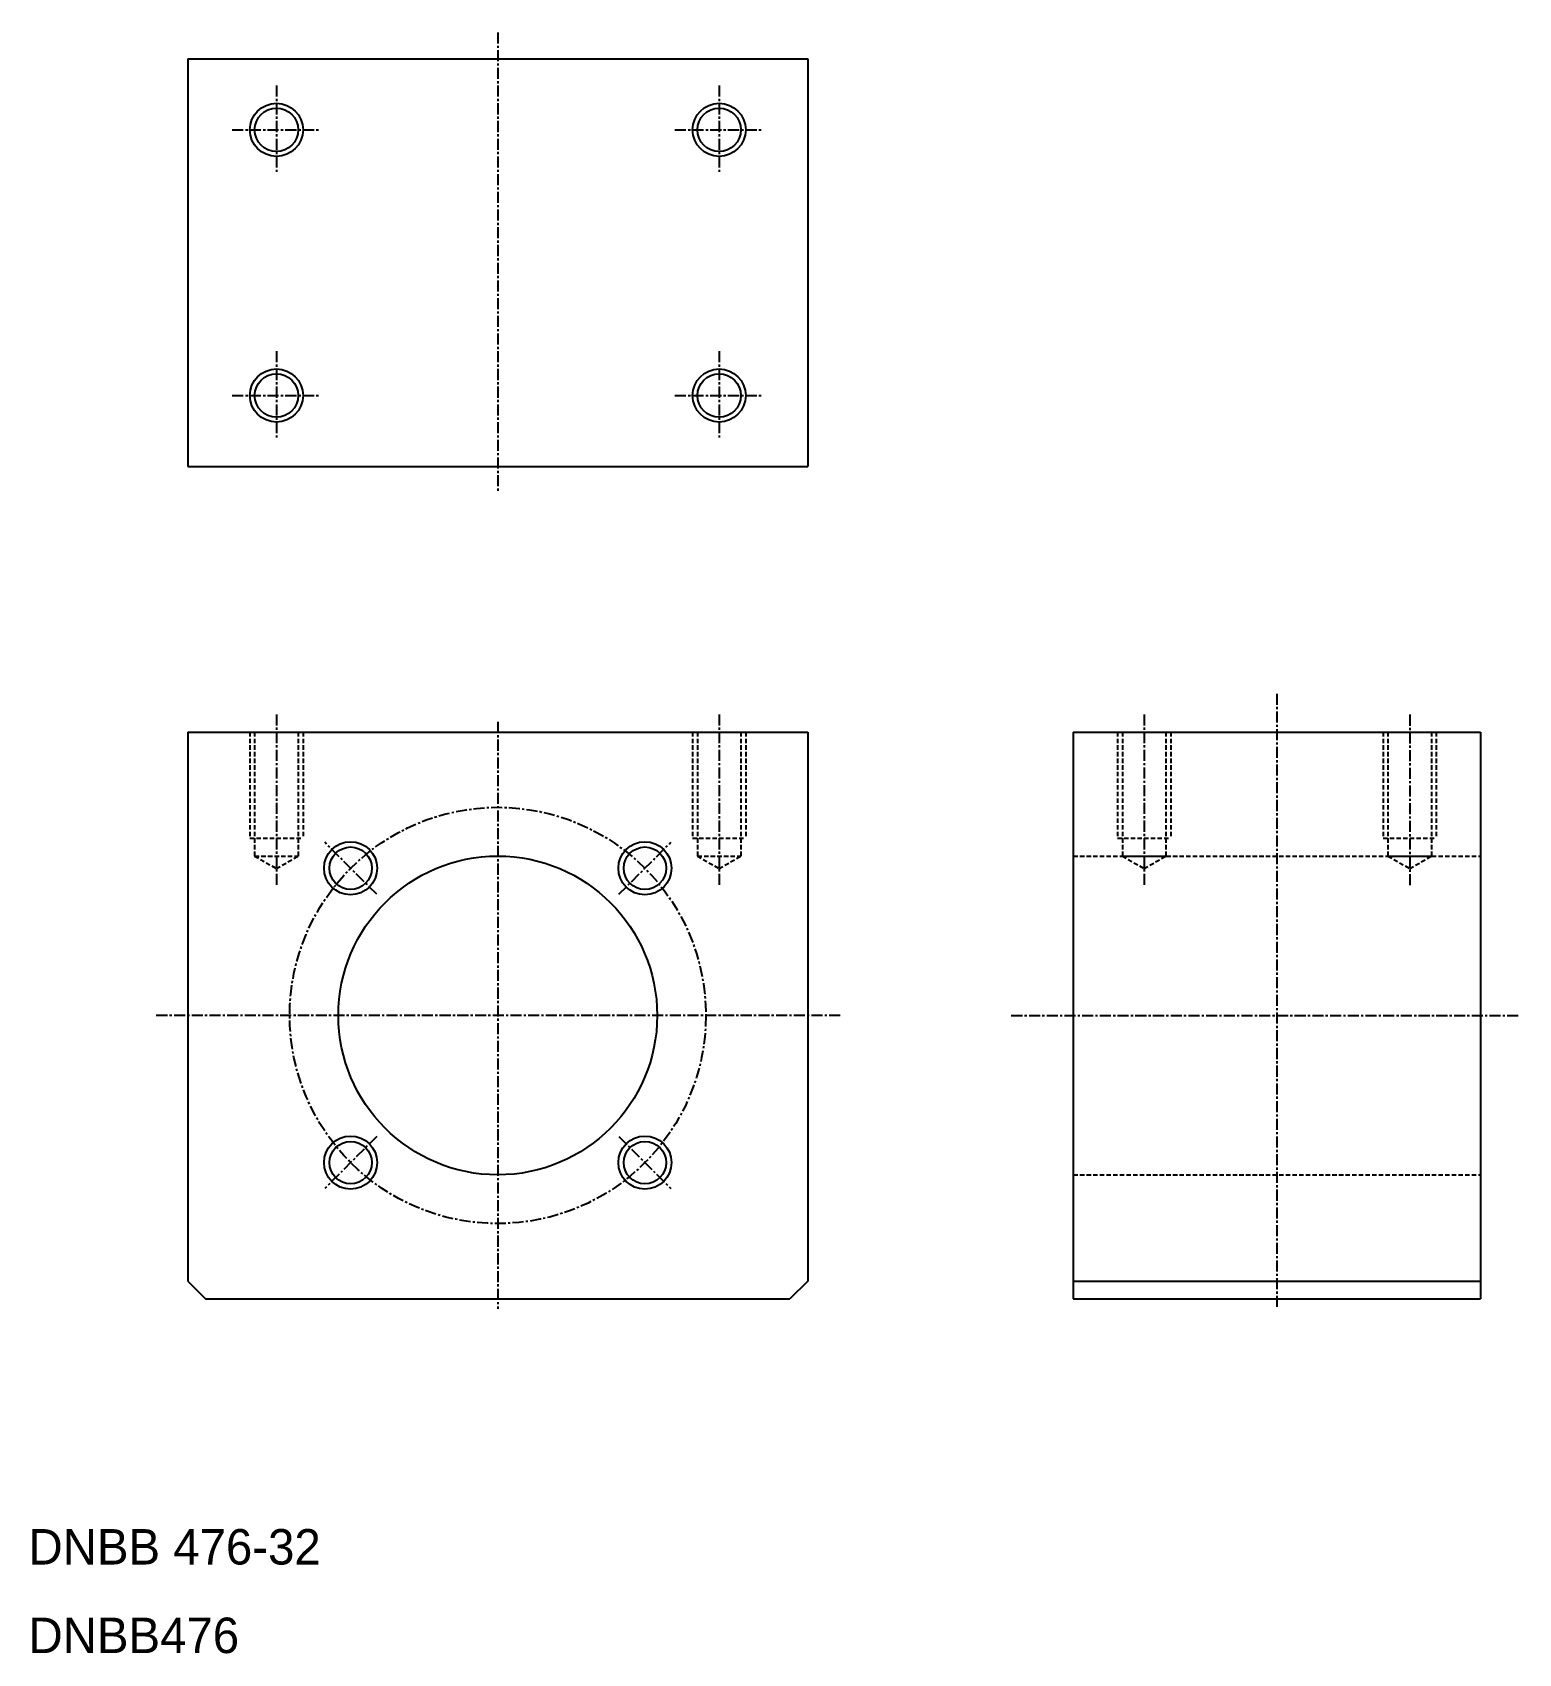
# Model space of a CAD drawing. Extents: x 10 to 178, y 10 to 193.
import ezdxf

# ---------------------------------------------------------------- set-up
doc = ezdxf.new("R2010")
doc.units = 0
doc.linetypes.add('CENTER', pattern=[2, 1.25, -0.25, 0.25, -0.25])
doc.linetypes.add('DASHED', pattern=[0.75, 0.5, -0.25])
doc.layers.get('0').update_dxf_attribs({"linetype": 'CONTINUOUS'})
doc.layers.add('CENTER', color=1, linetype='CENTER')

msp = doc.modelspace()

# ---------------------------------------------------------------- linework, layer by layer
at = {"color": 7, "linetype": 'CONTINUOUS'}
for p, q in [((28, 190), (28, 144)), ((28, 190), (98, 190)), ((98, 190), (98, 144)), ((28, 144), (98, 144)), ((28, 114), (98, 114)), ((28, 114), (28, 52)), ((45.5, 114), (45.5, 114)), ((63, 114), (63, 114)), ((98, 114), (98, 52)), ((128, 114), (128, 50)), ((128, 114), (174, 114)), ((174, 114), (174, 50)), ((28, 52), (30, 50)), ((98, 52), (96, 50)), ((128, 52), (174, 52)), ((30, 50), (96, 50)), ((128, 50), (174, 50))]:
    msp.add_line(p, q, dxfattribs=at)
at = {"color": 3, "linetype": 'DASHED'}
for p, q in [((35, 114), (35, 102)), ((35.54, 114), (35.54, 100)), ((40.46, 114), (40.46, 100)), ((41, 114), (41, 102)), ((85, 114), (85, 102)), ((85.54, 114), (85.54, 100)), ((90.46, 114), (90.46, 100)), ((91, 114), (91, 102)), ((133, 114), (133, 102)), ((133.54, 114), (133.54, 100)), ((138.46, 114), (138.46, 100)), ((139, 114), (139, 102)), ((163, 114), (163, 102)), ((163.54, 114), (163.54, 100)), ((168.46, 114), (168.46, 100)), ((169, 114), (169, 102)), ((35, 102), (41, 102)), ((85, 102), (91, 102)), ((133, 102), (139, 102)), ((163, 102), (169, 102)), ((35.54, 100), (38, 98.58)), ((35.54, 100), (40.46, 100)), ((38, 98.58), (40.46, 100)), ((85.54, 100), (90.46, 100)), ((85.54, 100), (88, 98.58)), ((88, 98.58), (90.46, 100)), ((128, 100), (174, 100)), ((133.54, 100), (136, 98.58)), ((133.54, 100), (138.46, 100)), ((136, 98.58), (138.46, 100)), ((163.54, 100), (168.46, 100)), ((163.54, 100), (166, 98.58)), ((166, 98.58), (168.46, 100)), ((128, 64), (174, 64))]:
    msp.add_line(p, q, dxfattribs=at)
at = {"color": 3, "linetype": 'CONTINUOUS'}
for centre in [(38, 182), (88, 182), (38, 152), (88, 152), (46.38, 98.62), (79.62, 98.62), (46.38, 65.38), (79.62, 65.38)]:
    msp.add_circle(centre, 3, dxfattribs=at)
at = {"color": 7, "linetype": 'CONTINUOUS'}
for centre, radius in [((38, 182), 2.46), ((88, 182), 2.46), ((38, 152), 2.46), ((88, 152), 2.46), ((46.38, 98.62), 2.4), ((79.62, 98.62), 2.4), ((63, 82), 18), ((46.38, 65.38), 2.4), ((79.62, 65.38), 2.4)]:
    msp.add_circle(centre, radius, dxfattribs=at)
at = {"layer": 'CENTER', "color": 1, "linetype": 'CENTER'}
for p, q in [((63, 193), (63, 141)), ((38, 187), (38, 177)), ((88, 187), (88, 177)), ((33, 182), (43, 182)), ((83, 182), (93, 182)), ((38, 157), (38, 147)), ((88, 157), (88, 147)), ((33, 152), (43, 152)), ((83, 152), (93, 152)), ((151, 118.33), (151, 48.9)), ((38, 116), (38, 96.58)), ((88, 116), (88, 96.58)), ((136, 116), (136, 96.58)), ((166, 115.97), (166, 96.55)), ((63, 115.14), (63, 48.86)), ((49.32, 95.68), (43.45, 101.55)), ((76.68, 95.68), (82.55, 101.55)), ((101.68, 82), (24.32, 82)), ((121, 82), (178.29, 82)), ((49.32, 68.32), (43.45, 62.45)), ((76.68, 68.32), (82.55, 62.45))]:
    msp.add_line(p, q, dxfattribs=at)
msp.add_circle((63, 82), 23.5, dxfattribs=at)

# ---------------------------------------------------------------- texts
at = {"color": 7, "linetype": 'CONTINUOUS'}
for s, p in [('DNBB 476-32', (10, 20)), ('DNBB476', (10, 10))]:
    msp.add_text(s, height=4, dxfattribs=at).set_placement(p)

doc.saveas('drawing.dxf')
